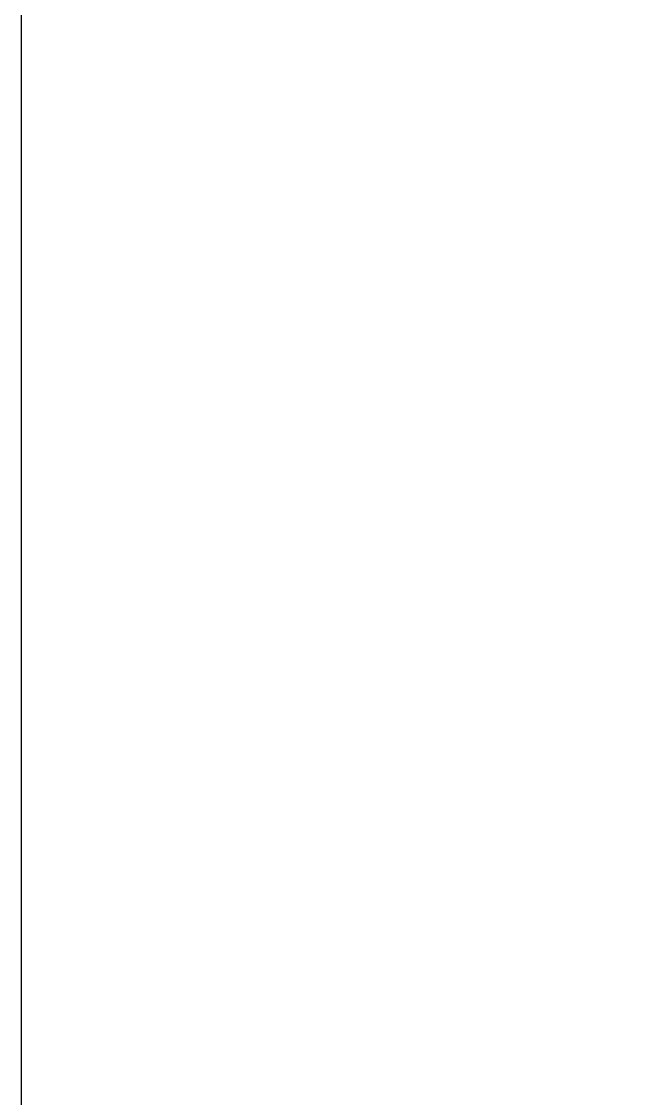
# Model space of a CAD drawing. Header units: inches. Extents: x 31310 to 32350, y 3900 to 5049.
# Drawn here: x 31324.8 to 31429.7, y 4167.6 to 4348.9 of the extents above; entities that cross this region are included whole.
import ezdxf

# ---------------------------------------------------------------- set-up
doc = ezdxf.new("R2010")
doc.units = ezdxf.units.IN
doc.header["$MEASUREMENT"] = 0

msp = doc.modelspace()

# ---------------------------------------------------------------- linework, layer by layer
at = {"color": 3}
msp.add_lwpolyline([(31324.75266503572, 4926.559414572846), (32143.07920005518, 4926.559414572846), (32143.07920005518, 3899.709283765784), (31324.75266503572, 3899.709283765784)], close=True, dxfattribs=at)

doc.saveas('drawing.dxf')
